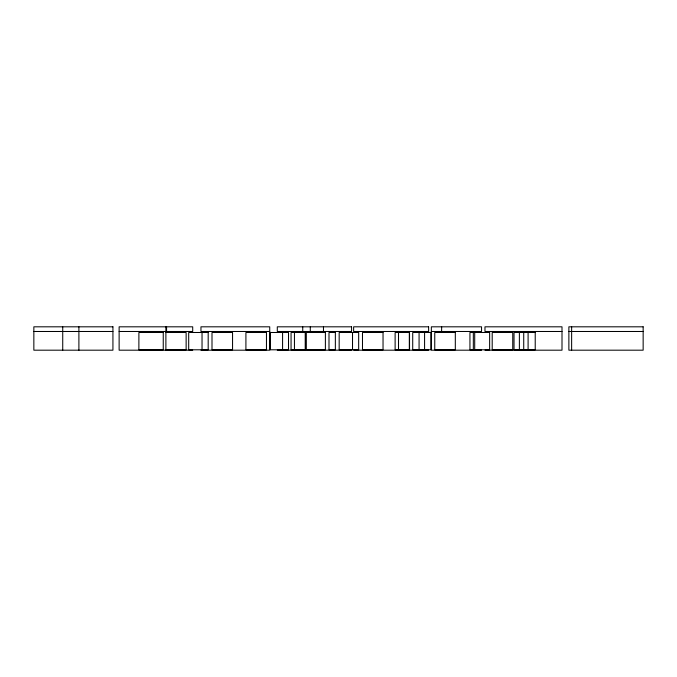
<?xml version="1.0" encoding="UTF-8"?>
<svg xmlns="http://www.w3.org/2000/svg" width="677" height="677" viewBox="0 0 677 677"><rect width="100%" height="100%" fill="white"/><g stroke="black" fill="none" stroke-linecap="round" stroke-linejoin="round"><path stroke-width="1.02" d="M33.85 331.485L112.932 331.485M119.127 331.485L192.708 331.485L192.708 326.813L119.127 326.813L119.127 350.187L192.708 350.187M269.734 331.485L200.959 331.485L200.959 326.813L269.734 326.813L269.734 350.187L200.959 350.187M431.342 331.485L481.542 331.485L481.542 326.813L431.342 326.813L431.342 350.187L481.542 350.187M562.003 331.485L484.977 331.485L484.977 326.813L562.003 326.813L562.003 350.187L484.977 350.187M568.875 331.485L571.464 331.485M571.633 331.485L643.15 331.485M165.594 332.492L186.133 332.492L186.141 349.789L165.594 349.789M277.291 350.187L351.566 350.187M353.631 350.187L428.651 350.187M571.633 326.813L571.633 350.187M528.094 332.492L528.094 349.789M523.727 332.492L523.727 349.789M519.377 332.492L519.377 349.789M474.704 332.492L474.704 349.789M473.325 332.492L473.325 349.789M441.658 326.813L441.59 331.485M424.581 332.492L424.581 349.789M419.071 332.492L419.071 349.789M409.323 332.492L409.323 349.789M398.508 332.492L398.508 349.789M352.522 332.492L352.522 349.789M323.471 326.813L323.471 331.485M310.286 326.813L310.286 331.485M305.259 332.492L305.259 349.789M302.737 326.813L302.737 331.485M294.444 332.492L294.444 349.789M282.58 332.492L282.58 349.789M202.034 332.492L202.034 349.789M166.576 326.813L166.576 331.485M165.89 326.813L165.89 350.187M78.896 326.813L78.896 350.187M62.733 326.813L62.733 350.187M112.932 326.813L33.85 326.813L33.85 350.187L112.932 350.187L112.932 326.813M351.566 326.813L277.291 326.813L277.291 331.485L351.566 331.485L351.566 326.813M428.651 326.813L353.631 326.813L353.631 331.485L428.651 331.485L428.592 326.813M643.15 326.813L568.875 326.813L568.875 350.187L643.15 350.187L643.15 326.813M163.25 332.492L138.895 332.492L138.878 349.789L163.25 349.789L163.25 332.492M208.186 332.492L188.697 332.492L188.688 349.789L208.186 349.789L208.186 332.492M232.558 332.492L212.003 332.492L212.003 349.789L232.558 349.789L232.558 332.492M266.459 332.492L245.92 332.492L245.912 349.789L266.459 349.789L266.467 332.492M288.512 332.492L270.284 332.492L270.284 349.789L288.512 349.789L288.512 332.492M305.471 332.492L291.059 332.492L291.059 349.789L305.471 349.789L305.471 332.492M325.383 332.492L306.317 332.492L306.317 349.789L325.383 349.789L325.392 332.492M335.352 332.492L328.997 332.492L328.997 349.789L335.352 349.789L335.352 332.492M358.666 332.492L339.177 332.492L339.169 349.789L358.666 349.789L358.666 332.492M383.038 332.492L362.483 332.492L362.483 349.789L383.038 349.789L383.038 332.492M409.534 332.492L395.123 332.492L395.123 349.789L409.534 349.789L409.534 332.492M430.936 332.492L412.716 332.492L412.716 349.789L430.936 349.789L430.936 332.492M455.316 332.492L434.761 332.492L434.752 349.789L455.316 349.789L455.316 332.492M489.64 332.492L469.94 332.492L469.94 349.789L489.64 349.789L489.649 332.492M512.743 332.492L492.204 332.492L492.196 349.789L512.743 349.789L512.751 332.492M535.219 332.492L514.021 332.492L514.021 349.789L535.219 349.789L535.219 332.492"/></g></svg>
